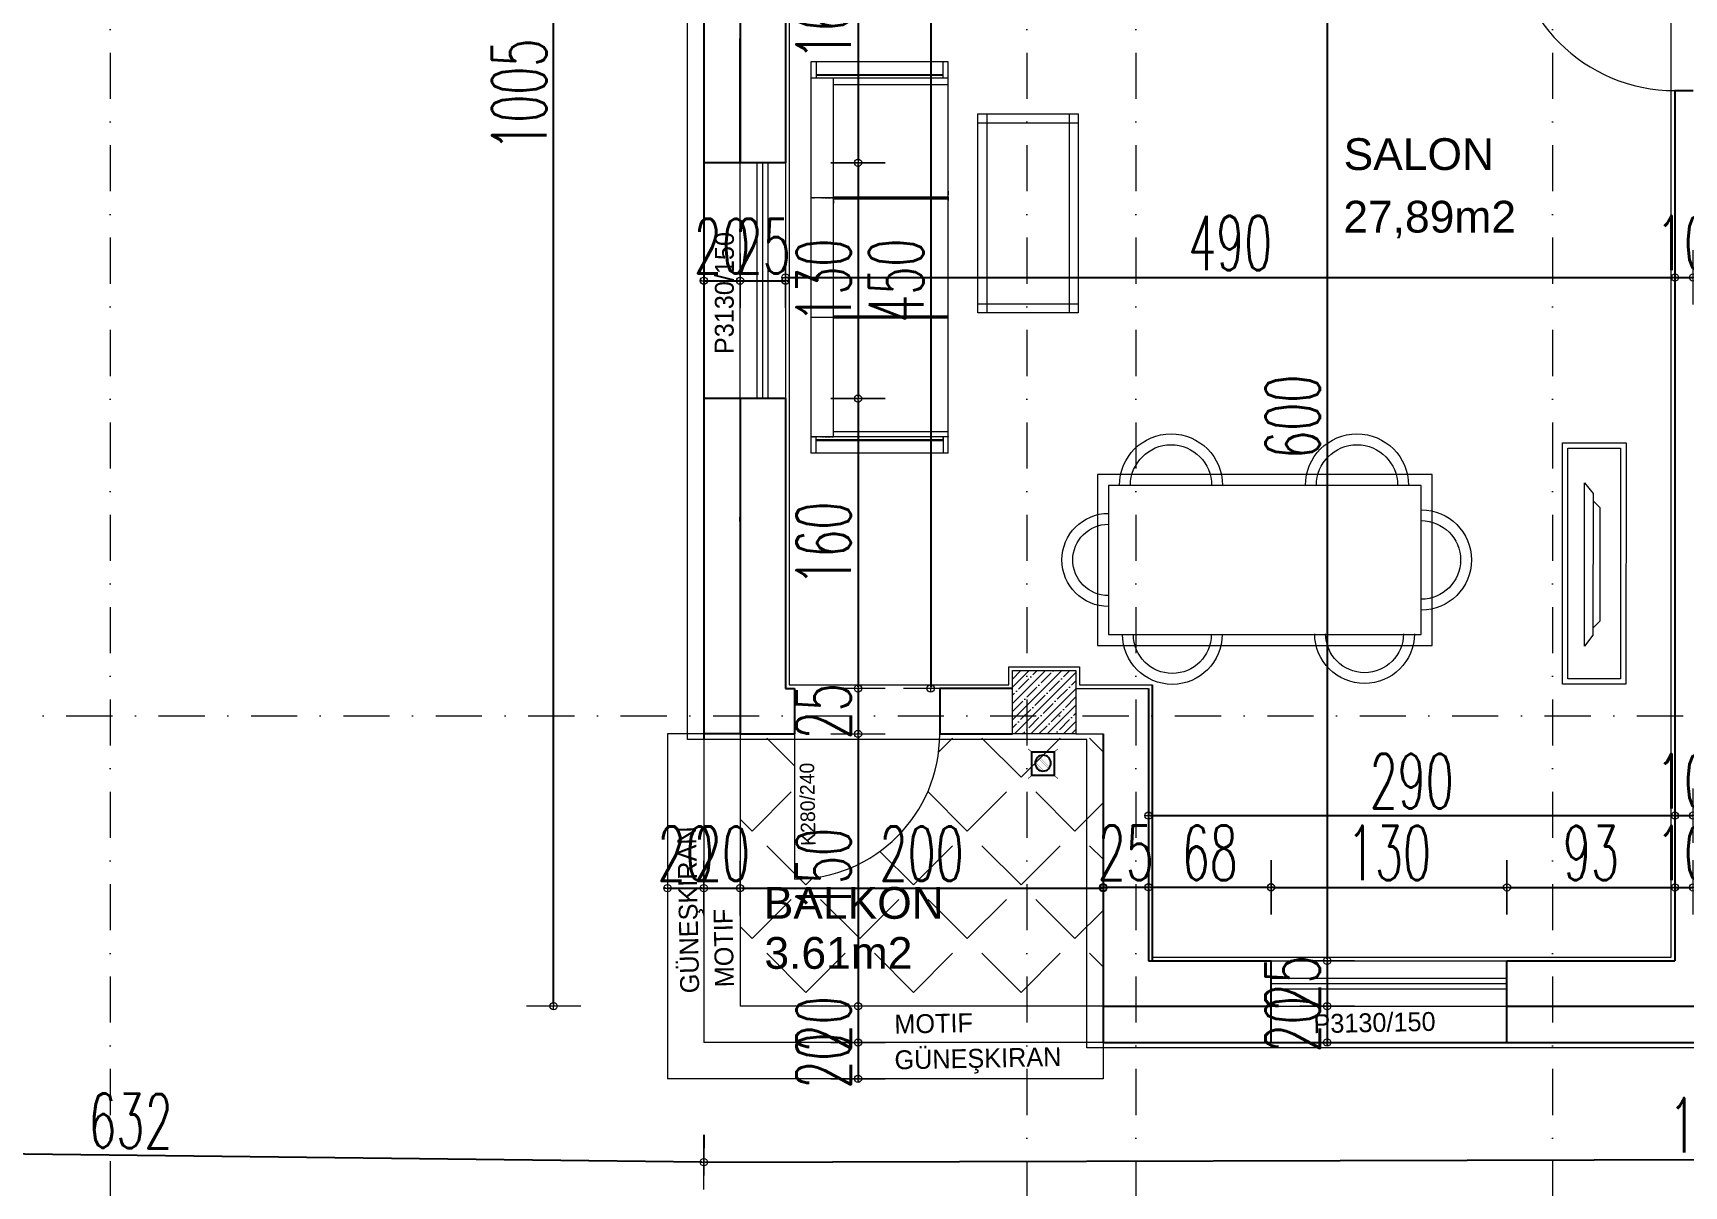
# Model space of a CAD drawing. Header units: millimetres. Extents: x -16104 to 67872, y -88009 to 12107.
# Drawn here: x 11085 to 11994, y 9366 to 10002 of the extents above; entities that cross this region are included whole.
import ezdxf

# ---------------------------------------------------------------- set-up
doc = ezdxf.new("R2010")
doc.units = ezdxf.units.MM
doc.linetypes.add('DASHDOTX2', pattern=[50.8, 25.4, -12.7, 0, -12.7])
doc.layers.get('0').update_dxf_attribs({"color": 241})
for name, color, linetype, lineweight in [('akslar', 144, 'Continuous', 20), ('bacas', 11, 'Continuous', 5), ('balkon', 6, 'Continuous', 5), ('duvar', 123, 'Continuous', 25), ('emsal&kolon', 1, 'Continuous', 5), ('kapı', 3, 'Continuous', 5), ('kolon', 1, 'Continuous', 5), ('OLCU', 54, 'Continuous', 13), ('pencere', 5, 'Continuous', 5), ('POZ', 36, 'Continuous', 18), ('SıVA', 40, 'Continuous', 9), ('tefriş', 30, 'Continuous', 5), ('ÖLÇÜ', 252, 'Continuous', 20)]:
    doc.layers.add(name, color=color, linetype=linetype, lineweight=lineweight)
doc.layers.add('tarama korıdor', color=33, linetype='Continuous')
doc.styles.add('DIM', font='Txttw.shx', dxfattribs={"width": 0.6})
doc.styles.add('M2', font='stylu.ttf', dxfattribs={"height": 10})
doc.dimstyles.new('50', dxfattribs={"dimscale": 0, "dimtxt": 30, "dimasz": 1, "dimexe": 0, "dimexo": 2, "dimgap": 4, "dimtad": 1, "dimdec": 0, "dimzin": 0, "dimdsep": 46, "dimtxsty": 'DIM', "dimblk1": 'DOT', "dimblk2": 'DOT', "dimsah": 1, "dimcen": 1.5, "dimdle": 3, "dimse1": 1, "dimse2": 1, "dimclrd": 256, "dimclre": 9, "dimclrt": 256, "dimadec": 0, "dimazin": 0, "dimtfac": 0.24, "dimtdec": 0, "dimtix": 1, "dimtmove": 2, "dimatfit": 3, "dimldrblk": 'DOT', "dimfxl": 0, "dimtolj": 1, "dimtzin": 15, "dimarcsym": 0})

# ---------------------------------------------------------------- blocks, each defined once
blk = doc.blocks.new('DFG')
at = {"layer": 'tefriş'}
for points in [[(38169.15, -3228.78), (38169.11, -3095.78), (38204.11, -3095.77), (38204.15, -3228.77)], [(38172.15, -3225.78), (38172.11, -3098.78), (38201.11, -3098.77), (38201.15, -3225.77)], [(38187.31, -3200.75), (38187.26, -3122.74), (38191.96, -3116.74), (38192.02, -3206.74)]]:
    blk.add_lwpolyline(points, close=True, dxfattribs=at)
blk.add_lwpolyline([(38187.26, -3126.64), (38183.36, -3130.59), (38183.41, -3192.9), (38187.31, -3196.85)], dxfattribs=at)
blk = doc.blocks.new('sec')
at = {"layer": 'bacas'}
for p, q in [((9731.12, -593.55), (9731.12, -669.3)), ((9731.12, -593.55), (9946.75, -593.55)), ((9731.12, -593.55), (9731.12, -669.3)), ((9740.12, -596.3), (9731.12, -596.3)), ((9740.12, -596.3), (9731.12, -596.3)), ((9736.37, -593.55), (9738.37, -593.55)), ((9736.37, -593.55), (9738.37, -593.55)), ((9737.12, -596.3), (9736.37, -596.3)), ((9737.12, -596.3), (9736.37, -596.3)), ((9738.12, -666.3), (9738.12, -596.3)), ((9738.12, -596.3), (9739.62, -596.3)), ((9738.12, -666.3), (9738.12, -596.3)), ((9738.12, -596.3), (9739.62, -596.3)), ((9738.37, -596.3), (9738.62, -596.3)), ((9738.37, -596.3), (9738.62, -596.3)), ((9738.62, -596.3), (9738.62, -666.3)), ((9738.62, -596.3), (9738.62, -666.3)), ((9739.62, -593.55), (9741.62, -593.55)), ((9739.62, -593.55), (9741.62, -593.55)), ((9740.12, -593.55), (9740.12, -669.3)), ((9740.37, -593.55), (9740.12, -593.55)), ((9740.12, -593.55), (9740.12, -669.3)), ((9740.37, -593.55), (9740.12, -593.55)), ((9743.12, -656.8), (9743.12, -593.55)), ((9743.12, -656.8), (9743.12, -593.55)), ((9797, -593.55), (9946.75, -593.55)), ((9805.56, -593.55), (9805.56, -656.8)), ((9805.56, -593.55), (9805.56, -656.8)), ((9806.12, -669.3), (9806.12, -593.55)), ((9806.12, -669.3), (9806.12, -593.55)), ((9806.62, -593.55), (9806.62, -656.8)), ((9806.62, -593.55), (9806.62, -656.8)), ((9872.37, -593.55), (9870.37, -593.55)), ((9872.37, -593.55), (9870.37, -593.55)), ((9871.18, -593.55), (9871.18, -656.8)), ((9871.62, -593.55), (9871.87, -593.55)), ((9871.62, -593.55), (9871.87, -593.55)), ((9871.87, -593.55), (9871.87, -669.3)), ((9872.25, -593.55), (9872.25, -656.8)), ((9875.62, -593.55), (9873.62, -593.55)), ((9875.62, -593.55), (9873.62, -593.55)), ((9934.26, -656.8), (9934.26, -593.55)), ((9937.75, -596.3), (9946.75, -596.3)), ((9937.75, -596.3), (9946.75, -596.3)), ((9937.83, -593.56), (9937.83, -669.31)), ((9939.33, -596.31), (9939.33, -666.31)), ((9939.33, -596.31), (9939.33, -666.31)), ((9939.83, -666.31), (9939.83, -596.31)), ((9939.83, -666.31), (9939.83, -596.31)), ((9946.83, -593.56), (9946.83, -669.31)), ((9946.83, -593.56), (9946.83, -669.31)), ((9740.12, -656.8), (9871.87, -656.8)), ((9740.12, -656.8), (9740.37, -656.8)), ((9740.12, -656.8), (9937.83, -656.8)), ((9740.12, -656.8), (9740.37, -656.8)), ((9740.12, -657.3), (9740.12, -657.05)), ((9740.12, -657.3), (9740.12, -657.05)), ((9740.12, -657.8), (9740.12, -657.55)), ((9740.12, -657.8), (9740.12, -657.55)), ((9740.12, -658.3), (9740.12, -658.05)), ((9740.12, -658.3), (9740.12, -658.05)), ((9740.12, -658.8), (9740.12, -658.55)), ((9740.12, -658.8), (9740.12, -658.55)), ((9740.12, -659.3), (9740.12, -659.05)), ((9740.12, -659.3), (9740.12, -659.05)), ((9740.12, -659.8), (9740.12, -659.55)), ((9740.12, -659.8), (9740.12, -659.55)), ((9740.12, -660.3), (9740.12, -660.05)), ((9740.12, -660.3), (9740.12, -660.05)), ((9740.12, -661.05), (9740.12, -660.55)), ((9740.12, -661.05), (9740.12, -660.55)), ((9740.12, -661.55), (9740.12, -661.3)), ((9740.12, -661.55), (9740.12, -661.3)), ((9740.12, -662.3), (9740.12, -662.05)), ((9740.12, -662.3), (9740.12, -662.05)), ((9740.12, -663.05), (9740.12, -662.8)), ((9740.12, -663.05), (9740.12, -662.8)), ((9740.12, -663.8), (9740.12, -663.55)), ((9740.12, -663.8), (9740.12, -663.55)), ((9741.62, -656.8), (9743.12, -656.8)), ((9741.62, -656.8), (9743.12, -656.8)), ((9870.37, -656.8), (9868.87, -656.8)), ((9870.37, -656.8), (9868.87, -656.8)), ((9871.87, -656.8), (9871.62, -656.8)), ((9871.87, -656.8), (9871.62, -656.8)), ((9871.87, -657.3), (9871.87, -657.05)), ((9871.87, -657.3), (9871.87, -657.05)), ((9871.87, -657.8), (9871.87, -657.55)), ((9871.87, -657.8), (9871.87, -657.55)), ((9871.87, -658.3), (9871.87, -658.05)), ((9871.87, -658.3), (9871.87, -658.05)), ((9871.87, -658.8), (9871.87, -658.55)), ((9871.87, -658.8), (9871.87, -658.55)), ((9871.87, -659.3), (9871.87, -659.05)), ((9871.87, -659.3), (9871.87, -659.05)), ((9871.87, -659.8), (9871.87, -659.55)), ((9871.87, -659.8), (9871.87, -659.55)), ((9871.87, -660.3), (9871.87, -660.05)), ((9871.87, -660.3), (9871.87, -660.05)), ((9871.87, -661.05), (9871.87, -660.55)), ((9871.87, -661.05), (9871.87, -660.55)), ((9871.87, -661.55), (9871.87, -661.3)), ((9871.87, -661.55), (9871.87, -661.3)), ((9871.87, -662.3), (9871.87, -662.05)), ((9871.87, -662.3), (9871.87, -662.05)), ((9871.87, -663.05), (9871.87, -662.8)), ((9871.87, -663.05), (9871.87, -662.8)), ((9871.87, -663.8), (9871.87, -663.55)), ((9871.87, -663.8), (9871.87, -663.55)), ((9731.12, -666.3), (9740.12, -666.3)), ((9731.12, -666.3), (9740.12, -666.3)), ((9946.83, -669.31), (9731.12, -669.3)), ((9740.12, -667.55), (9740.12, -667.3)), ((9740.12, -667.55), (9740.12, -667.3)), ((9740.12, -668.3), (9740.12, -668.05)), ((9740.12, -668.3), (9740.12, -668.05)), ((9946.83, -669.31), (9797.08, -669.31)), ((9871.87, -667.55), (9871.87, -667.3)), ((9871.87, -667.55), (9871.87, -667.3)), ((9871.87, -668.3), (9871.87, -668.05)), ((9871.87, -668.3), (9871.87, -668.05)), ((9946.83, -666.31), (9937.83, -666.31)), ((9946.83, -666.31), (9937.83, -666.31))]:
    blk.add_line(p, q, dxfattribs=at)
blk = doc.blocks.new('NEWBLOCK5')
at = {"layer": 'bacas'}
for p, q in [((1.4704, -0.1965), (0.3729, -0.1965)), ((0.3729, -0.1965), (0.3729, -0.749)), ((0.3729, -0.2465), (1.4704, -0.2465)), ((0.4229, -0.1965), (0.4229, -0.749)), ((1.4204, -0.1965), (1.4204, -0.749)), ((1.4704, -0.749), (1.4704, -0.1965)), ((1.4704, -0.7015), (0.3729, -0.7015)), ((0.3729, -0.749), (1.4704, -0.749))]:
    blk.add_line(p, q, dxfattribs=at)
blk = doc.blocks.new('rb')
at = {"layer": 'tefriş'}
for points in [[(1548.4, 487.07), (1595.5, 487.07), (1595.5, 394.92), (1548.4, 394.92)], [(1551.4, 484.07), (1592.5, 484.07), (1592.5, 397.92), (1551.4, 397.92)]]:
    blk.add_lwpolyline(points, close=True, dxfattribs=at)
for centre, radius, start, end in [((1571.95, 484.07), 12.83, 0, 180), ((1571.95, 484.07), 9.83, 0, 180), ((1551.4, 466.84), 14.18, 90, 270), ((1551.4, 466.84), 11.18, 90, 270), ((1592.5, 466.49), 13.72, 270, 90), ((1592.5, 466.49), 10.72, 270, 90), ((1551.4, 415.62), 14.18, 90, 270), ((1551.4, 415.62), 11.18, 90, 270), ((1592.29, 413.54), 13.72, 270, 90), ((1592.29, 413.54), 10.72, 270, 90), ((1571.95, 397.92), 13.83, 180, 0), ((1571.95, 397.92), 10.83, 180, 0)]:
    blk.add_arc(centre, radius, start, end, dxfattribs=at)
blk = doc.blocks.new('DOT')
for p, q in [((0, 15), (0, -15)), ((-2, 0), (0, 0)), ((2, 0), (0, 0))]:
    blk.add_line(p, q)
blk.add_circle((0, 0), 2)
blk = doc.blocks.new('*D998')
at = {"layer": 'Defpoints', "color": 0, "transparency": 16777216}
for p in [(11499.15, 10090.04), (11499.15, 9930.29), (11539.15, 9930.29)]:
    blk.add_point(p, dxfattribs=at)
at = {"layer": 'OLCU', "lineweight": -2, "transparency": 16777216}
blk.add_line((11539.15, 10089.04), (11539.15, 9931.29), dxfattribs=at)
for p, rotation in [((11539.15, 10090.04), 90), ((11539.15, 9930.29), 270)]:
    blk.add_blockref('DOT', p, dxfattribs=dict(at, rotation=rotation))
at = {"layer": 'OLCU', "transparency": 16777216, "insert": (11520.15, 10010.17), "char_height": 30, "attachment_point": 5, "rotation": 90, "style": 'DIM'}
blk.add_mtext('\\A1;160', dxfattribs=at)
blk = doc.blocks.new('*D999')
at = {"layer": 'Defpoints', "color": 0, "transparency": 16777216}
for p in [(11499.15, 9930.29), (11499.15, 9800.29), (11539.15, 9800.29)]:
    blk.add_point(p, dxfattribs=at)
at = {"layer": 'OLCU', "lineweight": -2, "transparency": 16777216}
blk.add_line((11539.15, 9929.29), (11539.15, 9801.29), dxfattribs=at)
for p, rotation in [((11539.15, 9930.29), 90), ((11539.15, 9800.29), 270)]:
    blk.add_blockref('DOT', p, dxfattribs=dict(at, rotation=rotation))
at = {"layer": 'OLCU', "transparency": 16777216, "insert": (11520.15, 9865.29), "char_height": 30, "attachment_point": 5, "rotation": 90, "style": 'DIM'}
blk.add_mtext('\\A1;130', dxfattribs=at)
blk = doc.blocks.new('*D1000')
at = {"layer": 'Defpoints', "color": 0, "transparency": 16777216}
for p in [(11499.15, 9800.29), (11499.15, 9640.54), (11539.15, 9640.54)]:
    blk.add_point(p, dxfattribs=at)
at = {"layer": 'OLCU', "lineweight": -2, "transparency": 16777216}
blk.add_line((11539.15, 9799.29), (11539.15, 9641.54), dxfattribs=at)
for p, rotation in [((11539.15, 9800.29), 90), ((11539.15, 9640.54), 270)]:
    blk.add_blockref('DOT', p, dxfattribs=dict(at, rotation=rotation))
at = {"layer": 'OLCU', "transparency": 16777216, "insert": (11520.15, 9720.42), "char_height": 30, "attachment_point": 5, "rotation": 90, "style": 'DIM'}
blk.add_mtext('\\A1;160', dxfattribs=at)
blk = doc.blocks.new('*D1001')
at = {"layer": 'Defpoints', "color": 0, "transparency": 16777216}
for p in [(11504.15, 9640.54), (11504.15, 9615.54), (11539.15, 9615.54)]:
    blk.add_point(p, dxfattribs=at)
at = {"layer": 'OLCU', "lineweight": -2, "transparency": 16777216}
for p, q in [((11539.15, 9641.54), (11539.15, 9642.54)), ((11539.15, 9640.54), (11539.15, 9615.54)), ((11539.15, 9614.54), (11539.15, 9613.54))]:
    blk.add_line(p, q, dxfattribs=at)
for p, rotation in [((11539.15, 9640.54), 270), ((11539.15, 9615.54), 90)]:
    blk.add_blockref('DOT', p, dxfattribs=dict(at, rotation=rotation))
at = {"layer": 'OLCU', "transparency": 16777216, "insert": (11520.15, 9628.04), "char_height": 30, "attachment_point": 5, "rotation": 90, "style": 'DIM'}
blk.add_mtext('\\A1;25', dxfattribs=at)
blk = doc.blocks.new('*D1002')
at = {"layer": 'Defpoints', "color": 0, "transparency": 16777216}
for p in [(11504.15, 9615.54), (11504.15, 9465.54), (11539.15, 9465.54)]:
    blk.add_point(p, dxfattribs=at)
at = {"layer": 'OLCU', "lineweight": -2, "transparency": 16777216}
blk.add_line((11539.15, 9614.54), (11539.15, 9466.54), dxfattribs=at)
for p, rotation in [((11539.15, 9615.54), 90), ((11539.15, 9465.54), 270)]:
    blk.add_blockref('DOT', p, dxfattribs=dict(at, rotation=rotation))
at = {"layer": 'OLCU', "transparency": 16777216, "insert": (11520.15, 9540.54), "char_height": 30, "attachment_point": 5, "rotation": 90, "style": 'DIM'}
blk.add_mtext('\\A1;150', dxfattribs=at)
blk = doc.blocks.new('*D1003')
at = {"layer": 'Defpoints', "color": 0, "transparency": 16777216}
for p in [(11539.15, 9465.54), (11539.15, 9445.54), (11539.99, 9445.54)]:
    blk.add_point(p, dxfattribs=at)
at = {"layer": 'OLCU', "lineweight": -2, "transparency": 16777216}
for p, q in [((11539.15, 9466.54), (11539.15, 9467.54)), ((11539.15, 9465.54), (11539.15, 9445.54)), ((11539.15, 9444.54), (11539.15, 9443.54))]:
    blk.add_line(p, q, dxfattribs=at)
for p, rotation in [((11539.15, 9465.54), 270), ((11539.15, 9445.54), 90)]:
    blk.add_blockref('DOT', p, dxfattribs=dict(at, rotation=rotation))
at = {"layer": 'OLCU', "transparency": 16777216, "insert": (11520.15, 9455.54), "char_height": 30, "attachment_point": 5, "rotation": 90, "style": 'DIM'}
blk.add_mtext('\\A1;20', dxfattribs=at)
blk = doc.blocks.new('*D543')
at = {"layer": 'Defpoints', "color": 0, "transparency": 16777216}
for p in [(11539.15, 9445.54), (11539.15, 9425.54), (11539.15, 9425.54)]:
    blk.add_point(p, dxfattribs=at)
at = {"layer": 'OLCU', "lineweight": -2, "transparency": 16777216}
for p, q in [((11539.15, 9446.54), (11539.15, 9447.54)), ((11539.15, 9445.54), (11539.15, 9425.54)), ((11539.15, 9424.54), (11539.15, 9423.54))]:
    blk.add_line(p, q, dxfattribs=at)
for p, rotation in [((11539.15, 9445.54), 270), ((11539.15, 9425.54), 90)]:
    blk.add_blockref('DOT', p, dxfattribs=dict(at, rotation=rotation))
at = {"layer": 'OLCU', "transparency": 16777216, "insert": (11520.15, 9435.54), "char_height": 30, "attachment_point": 5, "rotation": 90, "style": 'DIM'}
blk.add_mtext('\\A1;20', dxfattribs=at)
blk = doc.blocks.new('*D548')
at = {"layer": 'Defpoints', "color": 0, "transparency": 16777216}
for p in [(11579.15, 10090.04), (11579.15, 9640.54), (11579.15, 9640.54)]:
    blk.add_point(p, dxfattribs=at)
at = {"layer": 'OLCU', "lineweight": -2, "transparency": 16777216}
blk.add_line((11579.15, 10089.04), (11579.15, 9641.54), dxfattribs=at)
for p, rotation in [((11579.15, 10090.04), 90), ((11579.15, 9640.54), 270)]:
    blk.add_blockref('DOT', p, dxfattribs=dict(at, rotation=rotation))
at = {"layer": 'OLCU', "transparency": 16777216, "insert": (11560.15, 9865.29), "char_height": 30, "attachment_point": 5, "rotation": 90, "style": 'DIM'}
blk.add_mtext('\\A1;450', dxfattribs=at)
blk = doc.blocks.new('*D1030')
at = {"layer": 'Defpoints', "color": 0, "transparency": 16777216}
for p in [(11474.15, 9865.29), (11454.15, 9800.29), (11474.15, 9800.29)]:
    blk.add_point(p, dxfattribs=at)
at = {"layer": 'OLCU', "lineweight": -2, "transparency": 16777216}
for p, q in [((11453.15, 9865.29), (11452.15, 9865.29)), ((11454.15, 9865.29), (11474.15, 9865.29)), ((11475.15, 9865.29), (11476.15, 9865.29))]:
    blk.add_line(p, q, dxfattribs=at)
blk.add_blockref('DOT', (11454.15, 9865.29), dxfattribs=at)
at = {"layer": 'OLCU', "lineweight": -2, "transparency": 16777216, "rotation": 180}
blk.add_blockref('DOT', (11474.15, 9865.29), dxfattribs=at)
at = {"layer": 'OLCU', "transparency": 16777216, "insert": (11464.15, 9884.29), "char_height": 30, "attachment_point": 5, "style": 'DIM'}
blk.add_mtext('\\A1;20', dxfattribs=at)
blk = doc.blocks.new('*D589')
at = {"layer": 'Defpoints', "color": 0, "transparency": 16777216}
for p in [(11474.15, 9865.29), (11499.15, 9865.29), (11499.15, 9865.29)]:
    blk.add_point(p, dxfattribs=at)
at = {"layer": 'OLCU', "lineweight": -2, "transparency": 16777216}
for p, q in [((11473.15, 9865.29), (11472.15, 9865.29)), ((11474.15, 9865.29), (11499.15, 9865.29)), ((11500.15, 9865.29), (11501.15, 9865.29))]:
    blk.add_line(p, q, dxfattribs=at)
blk.add_blockref('DOT', (11474.15, 9865.29), dxfattribs=at)
at = {"layer": 'OLCU', "lineweight": -2, "transparency": 16777216, "rotation": 180}
blk.add_blockref('DOT', (11499.15, 9865.29), dxfattribs=at)
at = {"layer": 'OLCU', "transparency": 16777216, "insert": (11486.65, 9884.29), "char_height": 30, "attachment_point": 5, "style": 'DIM'}
blk.add_mtext('\\A1;25', dxfattribs=at)
blk = doc.blocks.new('*D590')
at = {"layer": 'Defpoints', "color": 0, "transparency": 16777216}
for p in [(11499.15, 9865.29), (11989.15, 9867.08), (11989.15, 9865.29)]:
    blk.add_point(p, dxfattribs=at)
at = {"layer": 'OLCU', "lineweight": -2, "transparency": 16777216}
blk.add_line((11500.15, 9867.08), (11988.15, 9867.08), dxfattribs=at)
at = {"layer": 'OLCU', "lineweight": -2, "transparency": 16777216, "rotation": 180}
blk.add_blockref('DOT', (11499.15, 9867.08), dxfattribs=at)
at = {"layer": 'OLCU', "lineweight": -2, "transparency": 16777216}
blk.add_blockref('DOT', (11989.15, 9867.08), dxfattribs=at)
at = {"layer": 'OLCU', "transparency": 16777216, "insert": (11744.15, 9886.08), "char_height": 30, "attachment_point": 5, "style": 'DIM'}
blk.add_mtext('\\A1;490', dxfattribs=at)
blk = doc.blocks.new('*D591')
at = {"layer": 'Defpoints', "color": 0, "transparency": 16777216}
for p in [(11989.15, 9867.08), (11999.15, 9867.08), (11999.15, 9867.08)]:
    blk.add_point(p, dxfattribs=at)
at = {"layer": 'OLCU', "lineweight": -2, "transparency": 16777216}
for p, q in [((11988.15, 9867.08), (11987.15, 9867.08)), ((11989.15, 9867.08), (11999.15, 9867.08)), ((12000.15, 9867.08), (12001.15, 9867.08))]:
    blk.add_line(p, q, dxfattribs=at)
blk.add_blockref('DOT', (11989.15, 9867.08), dxfattribs=at)
at = {"layer": 'OLCU', "lineweight": -2, "transparency": 16777216, "rotation": 180}
blk.add_blockref('DOT', (11999.15, 9867.08), dxfattribs=at)
at = {"layer": 'OLCU', "transparency": 16777216, "insert": (11994.15, 9886.08), "char_height": 30, "attachment_point": 5, "style": 'DIM'}
blk.add_mtext('\\A1;10', dxfattribs=at)
blk = doc.blocks.new('*D596')
at = {"layer": 'Defpoints', "color": 0, "transparency": 16777216}
for p in [(11434.15, 9530.54), (11454.15, 9530.54), (11454.15, 9530.54)]:
    blk.add_point(p, dxfattribs=at)
at = {"layer": 'OLCU', "lineweight": -2, "transparency": 16777216}
for p, q in [((11433.15, 9530.54), (11432.15, 9530.54)), ((11434.15, 9530.54), (11454.15, 9530.54)), ((11455.15, 9530.54), (11456.15, 9530.54))]:
    blk.add_line(p, q, dxfattribs=at)
blk.add_blockref('DOT', (11434.15, 9530.54), dxfattribs=at)
at = {"layer": 'OLCU', "lineweight": -2, "transparency": 16777216, "rotation": 180}
blk.add_blockref('DOT', (11454.15, 9530.54), dxfattribs=at)
at = {"layer": 'OLCU', "transparency": 16777216, "insert": (11444.15, 9549.54), "char_height": 30, "attachment_point": 5, "style": 'DIM'}
blk.add_mtext('\\A1;20', dxfattribs=at)
blk = doc.blocks.new('*D1031')
at = {"layer": 'Defpoints', "color": 0, "transparency": 16777216}
for p in [(11454.15, 9530.54), (11474.15, 9530.54), (11474.15, 9530.54)]:
    blk.add_point(p, dxfattribs=at)
at = {"layer": 'OLCU', "lineweight": -2, "transparency": 16777216}
for p, q in [((11453.15, 9530.54), (11452.15, 9530.54)), ((11454.15, 9530.54), (11474.15, 9530.54)), ((11475.15, 9530.54), (11476.15, 9530.54))]:
    blk.add_line(p, q, dxfattribs=at)
blk.add_blockref('DOT', (11454.15, 9530.54), dxfattribs=at)
at = {"layer": 'OLCU', "lineweight": -2, "transparency": 16777216, "rotation": 180}
blk.add_blockref('DOT', (11474.15, 9530.54), dxfattribs=at)
at = {"layer": 'OLCU', "transparency": 16777216, "insert": (11464.15, 9549.54), "char_height": 30, "attachment_point": 5, "style": 'DIM'}
blk.add_mtext('\\A1;20', dxfattribs=at)
blk = doc.blocks.new('*D1032')
at = {"layer": 'Defpoints', "color": 0, "transparency": 16777216}
for p in [(11474.15, 9605.54), (11674.15, 9605.54), (11674.15, 9530.54)]:
    blk.add_point(p, dxfattribs=at)
at = {"layer": 'OLCU', "lineweight": -2, "transparency": 16777216}
blk.add_line((11475.15, 9530.54), (11673.15, 9530.54), dxfattribs=at)
at = {"layer": 'OLCU', "lineweight": -2, "transparency": 16777216, "rotation": 180}
blk.add_blockref('DOT', (11474.15, 9530.54), dxfattribs=at)
at = {"layer": 'OLCU', "lineweight": -2, "transparency": 16777216}
blk.add_blockref('DOT', (11674.15, 9530.54), dxfattribs=at)
at = {"layer": 'OLCU', "transparency": 16777216, "insert": (11574.15, 9549.54), "char_height": 30, "attachment_point": 5, "style": 'DIM'}
blk.add_mtext('\\A1;200', dxfattribs=at)
blk = doc.blocks.new('*D597')
at = {"layer": 'Defpoints', "color": 0, "transparency": 16777216}
for p in [(11674.15, 9531.02), (11699.15, 9531.02), (11699.15, 9531.02)]:
    blk.add_point(p, dxfattribs=at)
at = {"layer": 'OLCU', "lineweight": -2, "transparency": 16777216}
for p, q in [((11673.15, 9531.02), (11672.15, 9531.02)), ((11674.15, 9531.02), (11699.15, 9531.02)), ((11700.15, 9531.02), (11701.15, 9531.02))]:
    blk.add_line(p, q, dxfattribs=at)
blk.add_blockref('DOT', (11674.15, 9531.02), dxfattribs=at)
at = {"layer": 'OLCU', "lineweight": -2, "transparency": 16777216, "rotation": 180}
blk.add_blockref('DOT', (11699.15, 9531.02), dxfattribs=at)
at = {"layer": 'OLCU', "transparency": 16777216, "insert": (11686.65, 9550.02), "char_height": 30, "attachment_point": 5, "style": 'DIM'}
blk.add_mtext('\\A1;25', dxfattribs=at)
blk = doc.blocks.new('*D598')
at = {"layer": 'Defpoints', "color": 0, "transparency": 16777216}
for p in [(11766.65, 9531.02), (11699.15, 9490.54), (11766.65, 9480.54)]:
    blk.add_point(p, dxfattribs=at)
at = {"layer": 'OLCU', "lineweight": -2, "transparency": 16777216}
blk.add_line((11700.15, 9531.02), (11765.65, 9531.02), dxfattribs=at)
at = {"layer": 'OLCU', "lineweight": -2, "transparency": 16777216, "rotation": 180}
blk.add_blockref('DOT', (11699.15, 9531.02), dxfattribs=at)
at = {"layer": 'OLCU', "lineweight": -2, "transparency": 16777216}
blk.add_blockref('DOT', (11766.65, 9531.02), dxfattribs=at)
at = {"layer": 'OLCU', "transparency": 16777216, "insert": (11732.9, 9550.02), "char_height": 30, "attachment_point": 5, "style": 'DIM'}
blk.add_mtext('\\A1;68', dxfattribs=at)
blk = doc.blocks.new('*D599')
at = {"layer": 'Defpoints', "color": 0, "transparency": 16777216}
for p in [(11896.65, 9530.99), (11766.65, 9480.54), (11896.65, 9480.54)]:
    blk.add_point(p, dxfattribs=at)
at = {"layer": 'OLCU', "lineweight": -2, "transparency": 16777216}
blk.add_line((11767.65, 9530.99), (11895.65, 9530.99), dxfattribs=at)
at = {"layer": 'OLCU', "lineweight": -2, "transparency": 16777216, "rotation": 180}
blk.add_blockref('DOT', (11766.65, 9530.99), dxfattribs=at)
at = {"layer": 'OLCU', "lineweight": -2, "transparency": 16777216}
blk.add_blockref('DOT', (11896.65, 9530.99), dxfattribs=at)
at = {"layer": 'OLCU', "transparency": 16777216, "insert": (11831.65, 9549.99), "char_height": 30, "attachment_point": 5, "style": 'DIM'}
blk.add_mtext('\\A1;130', dxfattribs=at)
blk = doc.blocks.new('*D600')
at = {"layer": 'Defpoints', "color": 0, "transparency": 16777216}
for p in [(11896.65, 9530.99), (11989.15, 9530.99), (11989.15, 9530.99)]:
    blk.add_point(p, dxfattribs=at)
at = {"layer": 'OLCU', "lineweight": -2, "transparency": 16777216}
blk.add_line((11897.65, 9530.99), (11988.15, 9530.99), dxfattribs=at)
at = {"layer": 'OLCU', "lineweight": -2, "transparency": 16777216, "rotation": 180}
blk.add_blockref('DOT', (11896.65, 9530.99), dxfattribs=at)
at = {"layer": 'OLCU', "lineweight": -2, "transparency": 16777216}
blk.add_blockref('DOT', (11989.15, 9530.99), dxfattribs=at)
at = {"layer": 'OLCU', "transparency": 16777216, "insert": (11942.9, 9549.99), "char_height": 30, "attachment_point": 5, "style": 'DIM'}
blk.add_mtext('\\A1;93', dxfattribs=at)
blk = doc.blocks.new('*D601')
at = {"layer": 'Defpoints', "color": 0, "transparency": 16777216}
for p in [(11989.15, 9530.99), (11999.15, 9530.99), (11999.15, 9530.99)]:
    blk.add_point(p, dxfattribs=at)
at = {"layer": 'OLCU', "lineweight": -2, "transparency": 16777216}
for p, q in [((11988.15, 9530.99), (11987.15, 9530.99)), ((11989.15, 9530.99), (11999.15, 9530.99)), ((12000.15, 9530.99), (12001.15, 9530.99))]:
    blk.add_line(p, q, dxfattribs=at)
blk.add_blockref('DOT', (11989.15, 9530.99), dxfattribs=at)
at = {"layer": 'OLCU', "lineweight": -2, "transparency": 16777216, "rotation": 180}
blk.add_blockref('DOT', (11999.15, 9530.99), dxfattribs=at)
at = {"layer": 'OLCU', "transparency": 16777216, "insert": (11994.15, 9549.99), "char_height": 30, "attachment_point": 5, "style": 'DIM'}
blk.add_mtext('\\A1;10', dxfattribs=at)
blk = doc.blocks.new('*D607')
at = {"layer": 'Defpoints', "color": 0, "transparency": 16777216}
for p in [(11699.15, 9570.54), (11989.15, 9570.54), (11989.15, 9570.54)]:
    blk.add_point(p, dxfattribs=at)
at = {"layer": 'OLCU', "lineweight": -2, "transparency": 16777216}
blk.add_line((11700.15, 9570.54), (11988.15, 9570.54), dxfattribs=at)
at = {"layer": 'OLCU', "lineweight": -2, "transparency": 16777216, "rotation": 180}
blk.add_blockref('DOT', (11699.15, 9570.54), dxfattribs=at)
at = {"layer": 'OLCU', "lineweight": -2, "transparency": 16777216}
blk.add_blockref('DOT', (11989.15, 9570.54), dxfattribs=at)
at = {"layer": 'OLCU', "transparency": 16777216, "insert": (11844.15, 9589.54), "char_height": 30, "attachment_point": 5, "style": 'DIM'}
blk.add_mtext('\\A1;290', dxfattribs=at)
blk = doc.blocks.new('*D608')
at = {"layer": 'Defpoints', "color": 0, "transparency": 16777216}
for p in [(11989.15, 9570.54), (11999.15, 9570.54), (11999.15, 9570.54)]:
    blk.add_point(p, dxfattribs=at)
at = {"layer": 'OLCU', "lineweight": -2, "transparency": 16777216}
for p, q in [((11988.15, 9570.54), (11987.15, 9570.54)), ((11989.15, 9570.54), (11999.15, 9570.54)), ((12000.15, 9570.54), (12001.15, 9570.54))]:
    blk.add_line(p, q, dxfattribs=at)
blk.add_blockref('DOT', (11989.15, 9570.54), dxfattribs=at)
at = {"layer": 'OLCU', "lineweight": -2, "transparency": 16777216, "rotation": 180}
blk.add_blockref('DOT', (11999.15, 9570.54), dxfattribs=at)
at = {"layer": 'OLCU', "transparency": 16777216, "insert": (11994.15, 9589.54), "char_height": 30, "attachment_point": 5, "style": 'DIM'}
blk.add_mtext('\\A1;10', dxfattribs=at)
blk = doc.blocks.new('*D423')
at = {"layer": 'Defpoints', "color": 0, "transparency": 16777216}
for p in [(11454.15, 9379.59), (12579.15, 9382.34), (12579.15, 9382.34)]:
    blk.add_point(p, dxfattribs=at)
at = {"layer": 'OLCU', "lineweight": -2, "transparency": 16777216}
blk.add_line((11455.15, 9379.59), (12578.15, 9382.34), dxfattribs=at)
for p, rotation in [((12579.15, 9382.34), 0.1399202823359238), ((11454.15, 9379.59), 180.1399202823359)]:
    blk.add_blockref('DOT', p, dxfattribs=dict(at, rotation=rotation))
at = {"layer": 'OLCU', "transparency": 16777216, "insert": (12016.6, 9399.97), "char_height": 30, "attachment_point": 5, "rotation": 0.13992, "style": 'DIM'}
blk.add_mtext('\\A1;1125', dxfattribs=at)
blk = doc.blocks.new('A$C412C2498')
at = {"color": 5, "const_width": 0.6}
for points in [[(3.6, 24.3), (0.2, 27)], [(23.8, 24.3), (27.3, 27)], [(3.6, 3), (0.2, 0.2)], [(23.8, 3), (27.3, 0.2)]]:
    blk.add_lwpolyline(points, dxfattribs=at)
at = {"color": 5}
blk.add_lwpolyline([(23.8, 24.3), (3.6, 24.3), (3.6, 3), (23.8, 3)], close=True, dxfattribs=at)
at = {"const_width": 0.1}
for points in [[(6.7, 12.2), (14.6, 20.2)], [(6.8, 14.5), (12.4, 20.1)], [(7.1, 10.4), (16.4, 19.7)], [(7.9, 9.1), (17.8, 19)], [(8.8, 8), (18.9, 18.1)], [(10, 7.1), (19.8, 16.9)], [(11.3, 6.4), (20.4, 15.6)], [(13, 6), (20.8, 13.8)], [(14.8, 6.1), (20.8, 12.1)], [(17.4, 7), (19.8, 9.4)]]:
    blk.add_lwpolyline(points, dxfattribs=at)
blk.add_circle((13.7, 13.1), 7.12)
blk = doc.blocks.new('A$C5E2C1EC0')
at = {"xscale": 0.6105719971092185, "yscale": 0.6105719971092185, "zscale": 0.6105719971092185}
blk.add_blockref('A$C412C2498', (0, 0), dxfattribs=at)
blk = doc.blocks.new('*D2411')
at = {"layer": 'Defpoints', "color": 0, "transparency": 16777216}
for p in [(10822.15, 9386.97), (10822.15, 9386.97), (11454.15, 9379.59)]:
    blk.add_point(p, dxfattribs=at)
at = {"layer": 'OLCU', "lineweight": -2, "transparency": 16777216}
blk.add_line((11453.15, 9379.6), (10823.15, 9386.96), dxfattribs=at)
for p, rotation in [((10822.15, 9386.97), 179.3311844585351), ((11454.15, 9379.59), 359.3311844585351)]:
    blk.add_blockref('DOT', p, dxfattribs=dict(at, rotation=rotation))
at = {"layer": 'OLCU', "transparency": 16777216, "insert": (11138.37, 9402.28), "char_height": 30, "attachment_point": 5, "rotation": 359.33118, "style": 'DIM'}
blk.add_mtext('\\A1;632', dxfattribs=at)
blk = doc.blocks.new('*D2412')
at = {"layer": 'Defpoints', "color": 0, "transparency": 16777216}
for p in [(11371.44, 10470.04), (11474.15, 10470.04), (11474.15, 9465.54)]:
    blk.add_point(p, dxfattribs=at)
at = {"layer": 'OLCU', "lineweight": -2, "transparency": 16777216}
blk.add_line((11371.44, 9466.54), (11371.44, 10469.04), dxfattribs=at)
for p, rotation in [((11371.44, 10470.04), 90), ((11371.44, 9465.54), 270)]:
    blk.add_blockref('DOT', p, dxfattribs=dict(at, rotation=rotation))
at = {"layer": 'OLCU', "transparency": 16777216, "insert": (11352.44, 9967.79), "char_height": 30, "attachment_point": 5, "rotation": 90, "style": 'DIM'}
blk.add_mtext('\\A1;1005', dxfattribs=at)
blk = doc.blocks.new('*D3988')
at = {"layer": 'Defpoints', "color": 0, "transparency": 16777216}
for p in [(11797.57, 10090.04), (11797.57, 9490.54), (11797.57, 9490.54)]:
    blk.add_point(p, dxfattribs=at)
at = {"layer": 'OLCU', "lineweight": -2, "transparency": 16777216}
blk.add_line((11797.57, 10089.04), (11797.57, 9491.54), dxfattribs=at)
for p, rotation in [((11797.57, 10090.04), 90), ((11797.57, 9490.54), 270)]:
    blk.add_blockref('DOT', p, dxfattribs=dict(at, rotation=rotation))
at = {"layer": 'OLCU', "transparency": 16777216, "insert": (11778.57, 9790.29), "char_height": 30, "attachment_point": 5, "rotation": 90, "style": 'DIM'}
blk.add_mtext('\\A1;600', dxfattribs=at)
blk = doc.blocks.new('*D3989')
at = {"layer": 'Defpoints', "color": 0, "transparency": 16777216}
for p in [(11797.57, 9490.54), (11797.57, 9465.54), (11797.57, 9465.54)]:
    blk.add_point(p, dxfattribs=at)
at = {"layer": 'OLCU', "lineweight": -2, "transparency": 16777216}
for p, q in [((11797.57, 9491.54), (11797.57, 9492.54)), ((11797.57, 9490.54), (11797.57, 9465.54)), ((11797.57, 9464.54), (11797.57, 9463.54))]:
    blk.add_line(p, q, dxfattribs=at)
for p, rotation in [((11797.57, 9490.54), 270), ((11797.57, 9465.54), 90)]:
    blk.add_blockref('DOT', p, dxfattribs=dict(at, rotation=rotation))
at = {"layer": 'OLCU', "transparency": 16777216, "insert": (11778.57, 9478.04), "char_height": 30, "attachment_point": 5, "rotation": 90, "style": 'DIM'}
blk.add_mtext('\\A1;25', dxfattribs=at)
blk = doc.blocks.new('*D3990')
at = {"layer": 'Defpoints', "color": 0, "transparency": 16777216}
for p in [(11797.57, 9465.54), (11797.57, 9445.54), (11797.57, 9445.54)]:
    blk.add_point(p, dxfattribs=at)
at = {"layer": 'OLCU', "lineweight": -2, "transparency": 16777216}
for p, q in [((11797.57, 9466.54), (11797.57, 9467.54)), ((11797.57, 9465.54), (11797.57, 9445.54)), ((11797.57, 9444.54), (11797.57, 9443.54))]:
    blk.add_line(p, q, dxfattribs=at)
for p, rotation in [((11797.57, 9465.54), 270), ((11797.57, 9445.54), 90)]:
    blk.add_blockref('DOT', p, dxfattribs=dict(at, rotation=rotation))
at = {"layer": 'OLCU', "transparency": 16777216, "insert": (11778.57, 9455.54), "char_height": 30, "attachment_point": 5, "rotation": 90, "style": 'DIM'}
blk.add_mtext('\\A1;20', dxfattribs=at)

msp = doc.modelspace()

# ---------------------------------------------------------------- hatches: boundary and pattern name
at = {"layer": 'kolon'}
h = msp.add_hatch(dxfattribs=at)
h.set_pattern_fill('ANSI35,_O', color=256)
h.set_pattern_definition([(45, (-9982.279, 5205.1246), (-4.490128, 4.490128), []), (45, (-9977.789, 5205.1246), (-4.490128, 4.490128), [7.9375, -1.5875, 0, -1.5875])])
h.paths.add_polyline_path([(11659.15, 9615.54), (11659.15, 9650.54), (11624.15, 9650.54), (11624.15, 9615.54)])
at = {"layer": 'ÖLÇÜ'}
h = msp.add_hatch(dxfattribs=at)
h.set_pattern_fill('ANGLE,_O', color=256, scale=6, angle=45)
h.set_pattern_definition([(45, (-3603.393, 17059.605), (-29.63485, 29.63485), [30.48, -11.43]), (135, (-3603.393, 17059.605), (-29.63485, -29.63485), [30.48, -11.43])])
h.paths.add_polyline_path([(11674.15, 9615.54), (11659.15, 9615.54), (11632.11, 9615.54), (11632.11, 9465.54), (11674.15, 9465.54)])
h.paths.add_polyline_path([(11632.11, 9615.54), (11624.15, 9615.54), (11584.15, 9615.54, -0.414214), (11504.15, 9535.54), (11504.15, 9615.54), (11474.15, 9615.54), (11474.15, 9465.54), (11632.11, 9465.54)])
h.paths.add_polyline_path([(11497.65, 9511.62), (11497.65, 9569.47), (11542.65, 9569.47), (11542.65, 9511.62)], flags=24)
h.paths.add_polyline_path([(11497.65, 9433.47), (11497.65, 9477.62), (11542.65, 9477.62), (11542.65, 9433.47)], flags=9)
h.paths.add_polyline_path([(11442.08, 9572.04), (11486.22, 9572.04), (11486.22, 9527.04), (11442.08, 9527.04)], flags=9)
h.paths.add_polyline_path([(11543.51, 9572.04), (11604.79, 9572.04), (11604.79, 9527.04), (11543.51, 9527.04)], flags=25)
h.paths.add_polyline_path([(11485.5, 9508.11), (11573.48, 9508.11), (11573.48, 9481.48), (11485.5, 9481.48)], flags=24)
h.paths.add_polyline_path([(11486.6, 9535.92), (11590.74, 9535.92), (11590.74, 9509.06), (11486.6, 9509.06)], flags=24)

# ---------------------------------------------------------------- linework, layer by layer
at = {"layer": 'akslar', "linetype": 'DASHDOTX2'}
for p, q in [((11127.15, 11925.04), (11127.15, 9115.54)), ((11632.11, 11925.04), (11632.11, 9115.54)), ((11692.15, 11925.04), (11692.15, 9115.54)), ((11921.65, 11925.04), (11921.65, 9115.54)), ((10492.15, 9625.54), (13542.15, 9625.54))]:
    msp.add_line(p, q, dxfattribs=at)
at = {"layer": 'balkon'}
for p, q in [((11434.15, 9615.54), (11434.15, 9425.54)), ((11454.15, 9615.54), (11434.15, 9615.54)), ((11454.15, 9615.54), (11454.15, 9445.54)), ((11474.15, 9615.54), (11474.15, 9465.54)), ((11674.15, 9465.54), (11474.15, 9465.54)), ((11674.15, 9445.54), (11454.15, 9445.54)), ((11674.15, 9445.54), (11674.15, 9425.54)), ((11674.15, 9425.54), (11434.15, 9425.54))]:
    msp.add_line(p, q, dxfattribs=at)
at = {"layer": 'duvar'}
for p, q in [((11454.15, 10405.04), (11454.15, 9800.29)), ((11454.15, 10155.04), (11454.15, 9930.29)), ((11474.15, 10155.04), (11474.15, 9930.29)), ((11474.15, 10128.79), (11474.15, 9998.79)), ((11499.15, 10090.04), (11499.15, 9930.29)), ((11474.15, 9930.29), (11474.15, 9998.79)), ((11474.15, 9998.79), (11474.15, 9930.29)), ((11989.15, 9970.04), (11989.15, 9642.54)), ((11989.15, 9970.04), (11989.15, 9490.54)), ((11989.15, 9970.04), (11999.15, 9970.04)), ((11499.15, 9930.29), (11454.15, 9930.29)), ((11454.15, 9800.29), (11454.15, 9612.54)), ((11499.15, 9800.29), (11454.15, 9800.29)), ((11474.15, 9800.29), (11474.15, 9615.54)), ((11474.15, 9800.29), (11474.15, 9615.54)), ((11499.15, 9800.29), (11499.15, 9640.54)), ((11474.15, 9765.04), (11474.15, 9615.54)), ((11474.15, 9732.54), (11474.15, 9735.04)), ((11701.15, 9642.54), (11701.15, 9490.54)), ((11499.15, 9640.54), (11504.15, 9640.54)), ((11504.15, 9640.54), (11504.15, 9615.54)), ((11584.15, 9640.54), (11584.15, 9615.54)), ((11624.15, 9640.54), (11584.15, 9640.54)), ((11699.15, 9640.54), (11699.15, 9490.54)), ((11474.15, 9615.54), (11454.15, 9615.54)), ((11474.15, 9615.54), (11504.15, 9615.54)), ((11584.15, 9615.54), (11624.15, 9615.54)), ((11674.15, 9615.54), (11674.15, 9445.54)), ((11699.15, 9490.54), (11766.65, 9490.54)), ((11766.65, 9445.54), (11766.65, 9490.54)), ((11896.65, 9490.54), (11989.15, 9490.54)), ((11896.65, 9445.54), (11896.65, 9490.54)), ((11984.15, 9490.54), (11989.15, 9490.54)), ((11674.15, 9465.54), (11766.65, 9465.54)), ((11896.65, 9465.54), (11989.15, 9465.54)), ((11989.15, 9465.54), (12151.65, 9465.54)), ((11674.15, 9445.54), (11766.65, 9445.54)), ((11766.65, 9445.54), (12281.65, 9445.54)), ((11896.65, 9445.54), (12151.65, 9445.54))]:
    msp.add_line(p, q, dxfattribs=at)
at = {"layer": 'emsal&kolon'}
msp.add_lwpolyline([(11624.15, 9615.54), (11624.15, 9650.54), (11659.15, 9650.54), (11659.15, 9615.54), (11624.15, 9615.54)], dxfattribs=at)
at = {"layer": 'kapı'}
msp.add_line((11504.15, 9615.54), (11504.15, 9535.54), dxfattribs=at)
for centre, radius, start, end in [((11989.15, 10060.04), 90, 180, 270), ((11504.15, 9615.54), 80, 270, 0)]:
    msp.add_arc(centre, radius, start, end, dxfattribs=at)
at = {"layer": 'pencere'}
for p, q in [((11474.15, 9800.29), (11474.15, 9930.29)), ((11483.65, 9800.29), (11483.65, 9930.29)), ((11486.65, 9800.29), (11486.65, 9930.29)), ((11489.65, 9800.29), (11489.65, 9930.29)), ((11499.15, 9930.29), (11499.15, 9800.29)), ((11766.65, 9490.54), (11896.65, 9490.54)), ((11766.65, 9481.04), (11896.65, 9481.04)), ((11766.65, 9478.04), (11896.65, 9478.04)), ((11766.65, 9475.04), (11896.65, 9475.04)), ((11766.65, 9465.54), (11896.65, 9465.54))]:
    msp.add_line(p, q, dxfattribs=at)
at = {"layer": 'SıVA'}
for points in [[(12582.15, 10217.04), (12582.15, 9702.54), (12447.15, 9702.54), (12447.15, 9442.54), (11665.15, 9442.54), (11665.15, 9612.54), (11445.15, 9612.54), (11445.15, 10467.04), (10983.15, 10467.04), (10983.15, 10981.73), (10813.15, 10981.73), (10813.15, 11434.04), (11103.15, 11434.04), (11103.15, 11604.04), (12925.15, 11604.04), (12925.15, 11434.04), (13215.15, 11434.04), (13215.15, 10981.73), (13045.15, 10981.73), (13045.15, 10487.04), (12885.15, 10487.04), (12885.15, 10217.04)], [(11701.15, 9492.54), (11987.15, 9492.54), (11987.15, 9970.04), (11987.15, 10088.04), (11676.15, 10088.04), (11676.15, 10073.04), (11622.15, 10073.04), (11622.15, 10088.04), (11501.15, 10088.04), (11501.15, 9930.29), (11501.15, 9642.54), (11622.15, 9642.54), (11622.15, 9652.54), (11661.15, 9652.54), (11661.15, 9642.54), (11701.15, 9642.54)]]:
    msp.add_lwpolyline(points, close=True, dxfattribs=at)
at = {"layer": 'ÖLÇÜ'}
for p, q in [((11659.15, 9640.54), (11699.15, 9640.54)), ((11659.15, 9615.54), (11674.15, 9615.54))]:
    msp.add_line(p, q, dxfattribs=at)

# ---------------------------------------------------------------- block references
at = {"ltscale": 50, "xscale": -1, "rotation": 180}
msp.add_blockref('A$C5E2C1EC0', (11632.64, 9607.44), dxfattribs=at)
at = {"layer": 'duvar', "xscale": -1, "rotation": 270}
msp.add_blockref('sec', (12182.42, 39.05), dxfattribs=at)
at = {"layer": 'pencere', "xscale": -2, "yscale": 2, "zscale": 2, "rotation": 90}
msp.add_blockref('rb', (12645.25, 12855.31), dxfattribs=at)
at = {"layer": 'tarama korıdor', "rotation": 179.9413690343667}
msp.add_blockref('DFG', (50128.06, 6508.11), dxfattribs=at)
at = {"layer": 'tefriş', "xscale": -100, "yscale": 100, "zscale": 100, "rotation": 90}
msp.add_blockref('NEWBLOCK5', (11585.46, 9994.58), dxfattribs=at)

# ---------------------------------------------------------------- texts
at = {"layer": 'emsal&kolon', "char_height": 17.5, "width": 1076.8413, "attachment_point": 9}
for s, insert in [('{\\fArial|b0|i0|c162|p34;SALON}', (11889.52, 9926.04)), ('{\\fArial|b0|i0|c162|p34;27,89m2}', (11901.62, 9888.56)), ('{\\fArial|b0|i0|c162|p34;BALKON}', (11586.37, 9513.44)), ('{\\fArial|b0|i0|c162|p34;3.61m2}', (11569.1, 9485.86))]:
    msp.add_mtext(s, dxfattribs=dict(at, insert=insert))
at = {"layer": 'POZ', "style": 'M2', "flags": 4}
for tag, p, height, rotation in [('P3130/150', (11470.58, 9824.81), 10.4, 89.83596), ('K280/240', (11515.73, 9553.94), 8, 90.99934), ('GÜNEŞKIRAN', (11451.66, 9472.72), 10.4, 91.13919), ('MOTIF', (11470.78, 9476.04), 10.4, 91.13919), ('MOTIF', (11559.25, 9450.38), 10.4, 1.13919), ('P3130/150', (11790.13, 9450.62), 10.4, 1.13919), ('GÜNEŞKIRAN', (11559.32, 9430.7), 10.4, 1.13919)]:
    msp.add_attdef(tag, p, 'K1 80/210', height=height, rotation=rotation, dxfattribs=at)

# ---------------------------------------------------------------- dimensions: what is measured, and where the dimension line sits
at = {"layer": 'OLCU'}
for p1, p2, distance, picture, middle in [((11474.15117101, 9465.54463968), (11474.15117101, 10470.04463968), 102.70769654, '*D2412', (11352.44347447, 9967.79463968)), ((11797.57, 9490.54), (11797.57, 9465.54), 0, '*D3989', (11778.57, 9478.04)), ((11454.15, 9379.59), (10822.15, 9386.97), 0, '*D2411', (11138.37, 9402.28)), ((11454.15, 9379.59), (12579.15, 9382.34), 0, '*D423', (12016.6, 9399.97))]:
    dim = msp.add_aligned_dim(p1=p1, p2=p2, distance=distance, dimstyle='50', override={"dimscale": 1}, dxfattribs=at)
    dim.commit()
    dim.dimension.update_dxf_attribs({"geometry": picture, "text_midpoint": middle})
for base, p1, p2, picture, middle in [((11539.15, 9930.29), (11499.15, 10090.04), (11499.15, 9930.29), '*D998', (11520.15, 10010.17)), ((11579.15117101, 9640.54463968), (11579.15117101, 10090.04463968), (11579.15117101, 9640.54463968), '*D548', (11560.15117101, 9865.29463968)), ((11797.56922011, 9490.54463968), (11797.56922011, 10090.04463968), (11797.56922011, 9490.54463968), '*D3988', (11778.56922011, 9790.29463968)), ((11539.15, 9800.29), (11499.15, 9930.29), (11499.15, 9800.29), '*D999', (11520.15, 9865.29)), ((11539.15, 9640.54), (11499.15, 9800.29), (11499.15, 9640.54), '*D1000', (11520.15, 9720.42)), ((11539.15, 9615.54), (11504.15, 9640.54), (11504.15, 9615.54), '*D1001', (11520.15, 9628.04)), ((11539.15, 9465.54), (11504.15, 9615.54), (11504.15, 9465.54), '*D1002', (11520.15, 9540.54)), ((11539.15, 9445.54), (11539.15, 9465.54), (11539.99, 9445.54), '*D1003', (11520.15, 9455.54)), ((11797.57, 9445.54), (11797.57, 9465.54), (11797.57, 9445.54), '*D3990', (11778.57, 9455.54)), ((11539.15, 9425.54), (11539.15, 9445.54), (11539.15, 9425.54), '*D543', (11520.15, 9435.54))]:
    dim = msp.add_linear_dim(base=base, p1=p1, p2=p2, angle=90, dimstyle='50', override={"dimscale": 1}, dxfattribs=at)
    dim.commit()
    dim.dimension.update_dxf_attribs({"geometry": picture, "text_midpoint": middle})
for base, p1, p2, picture, middle in [((11989.15, 9867.08), (11499.15, 9865.29), (11989.15, 9865.29), '*D590', (11744.15, 9886.08)), ((11999.15, 9867.08), (11989.15, 9867.08), (11999.15, 9867.08), '*D591', (11994.15, 9886.08)), ((11474.15, 9865.29), (11454.15, 9800.29), (11474.15, 9800.29), '*D1030', (11464.15, 9884.29)), ((11499.15, 9865.29), (11474.15, 9865.29), (11499.15, 9865.29), '*D589', (11486.65, 9884.29)), ((11674.15, 9530.54), (11474.15, 9605.54), (11674.15, 9605.54), '*D1032', (11574.15, 9549.54)), ((11989.15, 9570.54), (11699.15, 9570.54), (11989.15, 9570.54), '*D607', (11844.15, 9589.54)), ((11999.15, 9570.54), (11989.15, 9570.54), (11999.15, 9570.54), '*D608', (11994.15, 9589.54)), ((11454.15, 9530.54), (11434.15, 9530.54), (11454.15, 9530.54), '*D596', (11444.15, 9549.54)), ((11474.15, 9530.54), (11454.15, 9530.54), (11474.15, 9530.54), '*D1031', (11464.15, 9549.54)), ((11699.15, 9531.02), (11674.15, 9531.02), (11699.15, 9531.02), '*D597', (11686.65, 9550.02)), ((11766.65117101, 9531.02465522), (11699.15117101, 9490.54463968), (11766.65117101, 9480.54463968), '*D598', (11732.90117101, 9550.02465522)), ((11896.65, 9530.99), (11766.65, 9480.54), (11896.65, 9480.54), '*D599', (11831.65, 9549.99)), ((11989.15117101, 9530.99381285), (11896.65117101, 9530.99381285), (11989.15117101, 9530.99381285), '*D600', (11942.90117101, 9549.99381285)), ((11999.15, 9530.99), (11989.15, 9530.99), (11999.15, 9530.99), '*D601', (11994.15, 9549.99))]:
    dim = msp.add_linear_dim(base=base, p1=p1, p2=p2, dimstyle='50', override={"dimscale": 1}, dxfattribs=at)
    dim.commit()
    dim.dimension.update_dxf_attribs({"geometry": picture, "text_midpoint": middle})

doc.saveas('drawing.dxf')
